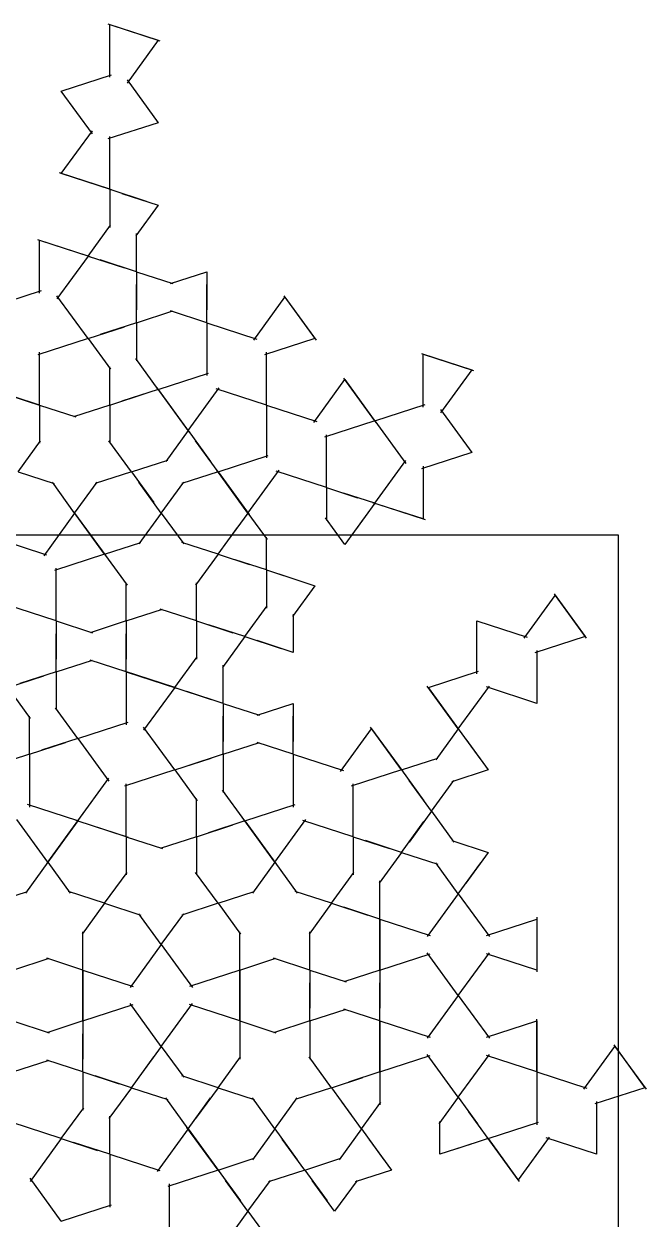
# Model space of a CAD drawing. Header units: millimetres. Extents: x -110 to 110, y -110 to 110.
# Drawn here: x 52.6 to 110.1, y -20.6 to 89.7 of the extents above; entities that cross this region are included whole.
import ezdxf

# ---------------------------------------------------------------- set-up
doc = ezdxf.new("R2010")
doc.units = ezdxf.units.MM
doc.layers.add('canvas_boundary', color=7, linetype='Continuous', true_color=0x505050)
doc.layers.add('strapwork', color=7, linetype='Continuous', true_color=0xff0000)

msp = doc.modelspace()

# ---------------------------------------------------------------- linework, layer by layer
at = {"layer": 'canvas_boundary'}
msp.add_lwpolyline([(-107.5, -42.5), (107.5, -42.5), (107.5, 42.5), (-107.5, 42.5)], close=True, dxfattribs=at)
at = {"layer": 'strapwork', "true_color": 0xff0000}
for points in [[(60.37, 89.69), (65.01, 88.18), (62.14, 84.23)], [(60.54, 84.76), (60.54, 89.64), (65.18, 88.13)], [(58.94, 79.53), (56.07, 83.48), (60.71, 84.99)], [(62.14, 84.52), (65.01, 80.57), (60.37, 79.07)], [(60.71, 74.36), (56.07, 75.87), (58.94, 79.82)], [(60.54, 74.42), (60.54, 79.3)], [(60.54, 74.42), (55.9, 75.93)], [(60.54, 74.42), (60.54, 70.9)], [(60.54, 74.42), (63.89, 73.33)], [(61.67, 74.05), (65.01, 72.97), (62.94, 70.12)], [(58.54, 68.26), (60.61, 71.11)], [(58.54, 68.26), (53.9, 69.77)], [(54.07, 64.84), (54.07, 69.72), (58.71, 68.21)], [(63.01, 66.81), (63.01, 70.33)], [(58.54, 68.26), (55.67, 64.32)], [(58.54, 68.26), (61.89, 67.18)], [(63.01, 66.81), (59.67, 67.9)], [(63.01, 66.81), (63.01, 63.29)], [(63.01, 66.81), (66.36, 65.72)], [(66.14, 65.72), (69.49, 66.81), (69.49, 63.29)], [(63.01, 62.11), (63.01, 65.63)], [(69.49, 62.11), (69.49, 65.63)], [(49.6, 63.56), (54.24, 65.07)], [(58.54, 60.66), (55.67, 64.6)], [(73.85, 60.51), (76.72, 64.46), (79.59, 60.51)], [(76.62, 64.6), (79.49, 60.66), (74.84, 59.15)], [(63.01, 62.11), (66.36, 63.2)], [(69.49, 62.11), (66.14, 63.2)], [(63.01, 62.11), (59.67, 61.02)], [(63.01, 62.11), (63.01, 58.59)], [(69.49, 62.11), (69.49, 57.23)], [(69.49, 62.11), (74.13, 60.6)], [(58.54, 60.66), (61.89, 61.74)], [(58.54, 60.66), (53.9, 59.15)], [(58.54, 60.66), (60.61, 57.81)], [(54.07, 54.5), (54.07, 59.38)], [(65.01, 55.95), (62.94, 58.8)], [(75.01, 54.5), (75.01, 59.38)], [(89.32, 59.26), (93.96, 57.75), (91.09, 53.8)], [(89.49, 54.32), (89.49, 59.2), (94.13, 57.69)], [(60.54, 54.5), (60.54, 58.02)], [(65.01, 55.95), (69.65, 57.46)], [(79.38, 52.9), (82.25, 56.85), (85.12, 52.9)], [(85.01, 53.05), (82.14, 56.99)], [(54.07, 54.5), (49.43, 56.01)], [(49.6, 55.95), (54.24, 54.44)], [(60.54, 54.5), (63.89, 55.59)], [(65.01, 55.95), (61.67, 54.87)], [(67.78, 52.15), (64.91, 56.1)], [(65.01, 55.95), (67.88, 52)], [(67.78, 52.15), (70.65, 56.1)], [(75.01, 54.5), (70.37, 56.01)], [(54.07, 54.5), (54.07, 50.98)], [(54.07, 54.5), (57.42, 53.41)], [(60.54, 54.5), (57.19, 53.41)], [(60.54, 54.5), (60.54, 50.98)], [(75.01, 54.5), (75.01, 49.62)], [(75.01, 54.5), (79.65, 52.99)], [(85.01, 53.05), (89.65, 54.55)], [(91.09, 54.09), (93.96, 50.14), (89.32, 48.63)], [(85.01, 53.05), (80.37, 51.54)], [(85.01, 53.05), (87.88, 49.1)], [(67.78, 52.15), (65.71, 49.3)], [(67.78, 52.15), (69.85, 49.3)], [(52.07, 48.34), (54.14, 51.19)], [(62.54, 48.34), (60.47, 51.19)], [(70.54, 48.34), (68.47, 51.19)], [(80.54, 46.89), (80.54, 51.77)], [(70.54, 48.34), (75.18, 49.85)], [(62.54, 48.34), (65.89, 49.43)], [(89.49, 48.87), (89.49, 43.99), (84.84, 45.49)], [(85.01, 45.44), (87.88, 49.39)], [(52.07, 48.34), (55.42, 47.26)], [(62.54, 48.34), (59.19, 47.26)], [(62.54, 48.34), (64.61, 45.5)], [(70.54, 48.34), (67.19, 47.26)], [(73.3, 44.54), (70.44, 48.49)], [(70.54, 48.34), (73.41, 44.4)], [(73.3, 44.54), (76.17, 48.49)], [(80.54, 46.89), (75.9, 48.4)], [(57.3, 44.54), (55.24, 47.39)], [(57.3, 44.54), (59.37, 47.39)], [(65.3, 44.54), (63.24, 47.39)], [(65.3, 44.54), (67.37, 47.39)], [(80.54, 46.89), (80.54, 43.85)], [(80.54, 46.89), (83.43, 45.95)], [(85.01, 45.44), (82.12, 46.38)], [(85.01, 45.44), (83.23, 42.98)], [(85.01, 45.44), (89.65, 43.93)], [(57.3, 44.54), (54.44, 40.59)], [(60.07, 40.74), (57.2, 44.68)], [(57.3, 44.54), (60.17, 40.59)], [(65.3, 44.54), (63.24, 41.69)], [(65.3, 44.54), (67.37, 41.69)], [(73.3, 44.54), (71.52, 42.08)], [(73.3, 44.54), (75.09, 42.08)], [(70.54, 40.74), (72.33, 43.2)], [(84.04, 44.09), (82.25, 41.63), (80.46, 44.09)], [(50.07, 42.19), (54.71, 40.68)], [(75.01, 39.28), (75.01, 42.32)], [(60.07, 40.74), (63.42, 41.82)], [(70.54, 40.74), (67.19, 41.82)], [(60.07, 40.74), (55.43, 39.23)], [(60.07, 40.74), (62.14, 37.89)], [(70.54, 40.74), (68.47, 37.89)], [(70.54, 40.74), (73.43, 39.8)], [(75.01, 39.28), (72.12, 40.22)], [(55.6, 34.58), (55.6, 39.46)], [(75.01, 39.28), (75.01, 35.76)], [(75.01, 39.28), (78.36, 38.2)], [(76.14, 38.92), (79.49, 37.83), (77.42, 34.98)], [(62.07, 34.58), (62.07, 38.1)], [(68.54, 34.58), (68.54, 38.1)], [(98.8, 32.98), (101.67, 36.93), (104.53, 32.98)], [(101.56, 37.08), (104.43, 33.13), (99.79, 31.62)], [(55.6, 34.58), (50.96, 36.09)], [(62.07, 34.58), (65.42, 35.67)], [(68.54, 34.58), (65.19, 35.67)], [(73.01, 33.13), (75.08, 35.98)], [(55.6, 34.58), (55.6, 31.06)], [(55.6, 34.58), (58.94, 33.49)], [(62.07, 34.58), (58.72, 33.49)], [(62.07, 34.58), (62.07, 31.06)], [(68.54, 34.58), (68.54, 31.06)], [(68.54, 34.58), (71.89, 33.49)], [(73.01, 33.13), (69.67, 34.22)], [(77.49, 35.19), (77.49, 31.67), (74.14, 32.76)], [(94.43, 29.7), (94.43, 34.58), (99.07, 33.07)], [(55.6, 29.88), (55.6, 33.4)], [(62.07, 29.88), (62.07, 33.4)], [(73.01, 33.13), (70.94, 30.28)], [(73.01, 33.13), (76.36, 32.04)], [(55.6, 29.88), (58.94, 30.97)], [(62.07, 29.88), (58.72, 30.97)], [(66.54, 28.43), (68.61, 31.27)], [(99.96, 31.85), (99.96, 26.97), (95.32, 28.48)], [(55.6, 29.88), (52.25, 28.79)], [(55.6, 29.88), (55.6, 26.36)], [(66.54, 28.43), (61.9, 29.93)], [(62.07, 29.88), (62.07, 25)], [(62.07, 29.88), (66.71, 28.37)], [(71.01, 26.97), (71.01, 30.49)], [(92.83, 24.48), (89.96, 28.43), (94.6, 29.93)], [(51.12, 28.43), (54.47, 29.51)], [(51.12, 28.43), (53.19, 25.58)], [(66.54, 28.43), (63.67, 24.48)], [(66.54, 28.43), (69.89, 27.34)], [(71.01, 26.97), (67.67, 28.06)], [(92.72, 24.62), (89.85, 28.57)], [(92.72, 24.62), (95.59, 28.57)], [(57.6, 23.72), (55.53, 26.57)], [(71.01, 26.97), (71.01, 23.45)], [(71.01, 26.97), (74.36, 25.88)], [(74.14, 25.88), (77.49, 26.97), (77.49, 23.45)], [(53.12, 22.27), (53.12, 25.79)], [(71.01, 22.27), (71.01, 25.79)], [(77.49, 22.27), (77.49, 25.79)], [(57.6, 23.72), (62.24, 25.23)], [(66.54, 20.82), (63.67, 24.76)], [(81.85, 20.67), (84.72, 24.62), (87.59, 20.67)], [(87.49, 20.82), (84.62, 24.76)], [(92.72, 24.62), (90.65, 21.77)], [(92.72, 24.62), (94.79, 21.77)], [(53.12, 22.27), (56.47, 23.36)], [(57.6, 23.72), (54.25, 22.64)], [(57.6, 23.72), (60.47, 19.78)], [(71.01, 22.27), (74.36, 23.36)], [(77.49, 22.27), (74.14, 23.36)], [(93.42, 23.66), (95.49, 20.82), (92.14, 19.73)], [(53.12, 22.27), (48.48, 20.76)], [(53.12, 22.27), (53.12, 17.39)], [(71.01, 22.27), (67.67, 21.18)], [(71.01, 22.27), (71.01, 18.75)], [(77.49, 22.27), (77.49, 17.39)], [(77.49, 22.27), (82.13, 20.76)], [(66.54, 20.82), (69.89, 21.9)], [(87.49, 20.82), (90.83, 21.9)], [(57.6, 16.11), (60.47, 20.06)], [(66.54, 20.82), (61.9, 19.31)], [(66.54, 20.82), (68.61, 17.97)], [(87.49, 20.82), (82.84, 19.31)], [(87.49, 20.82), (89.55, 17.97)], [(90.25, 17.01), (88.18, 19.86)], [(90.25, 17.01), (92.32, 19.86)], [(62.07, 14.66), (62.07, 19.54)], [(73.01, 16.11), (70.94, 18.96)], [(83.01, 14.66), (83.01, 19.54)], [(68.54, 14.66), (68.54, 18.18)], [(57.6, 16.11), (52.96, 17.62)], [(73.01, 16.11), (77.65, 17.62)], [(90.25, 17.01), (88.18, 14.17)], [(90.25, 17.01), (92.32, 14.17)], [(54.83, 12.31), (51.96, 16.26)], [(57.6, 16.11), (54.73, 12.17)], [(54.83, 12.31), (57.7, 16.26)], [(62.07, 14.66), (57.43, 16.17)], [(57.6, 16.11), (62.24, 14.61)], [(68.54, 14.66), (71.89, 15.75)], [(73.01, 16.11), (69.67, 15.03)], [(75.78, 12.31), (72.91, 16.26)], [(73.01, 16.11), (75.88, 12.17)], [(75.78, 12.31), (78.65, 16.26)], [(83.01, 14.66), (78.37, 16.17)], [(87.49, 13.21), (89.55, 16.06)], [(62.07, 14.66), (62.07, 11.14)], [(62.07, 14.66), (65.42, 13.57)], [(68.54, 14.66), (65.19, 13.57)], [(68.54, 14.66), (68.54, 11.14)], [(83.01, 14.66), (83.01, 11.14)], [(83.01, 14.66), (86.36, 13.57)], [(87.49, 13.21), (84.14, 14.3)], [(92.14, 14.3), (95.49, 13.21), (93.42, 10.36)], [(54.83, 12.31), (52.76, 9.46)], [(54.83, 12.31), (56.9, 9.46)], [(75.78, 12.31), (73.71, 9.46)], [(75.78, 12.31), (77.85, 9.46)], [(87.49, 13.21), (85.42, 10.36)], [(87.49, 13.21), (90.83, 12.12)], [(92.72, 9.4), (90.65, 12.25)], [(92.72, 9.4), (94.79, 12.25)], [(60.07, 8.51), (62.14, 11.35)], [(70.54, 8.51), (68.47, 11.35)], [(81.01, 8.51), (83.08, 11.35)], [(85.49, 7.05), (85.49, 10.57)], [(49.6, 8.51), (52.94, 9.59)], [(60.07, 8.51), (56.72, 9.59)], [(70.54, 8.51), (73.89, 9.59)], [(81.01, 8.51), (77.67, 9.59)], [(92.72, 9.4), (89.85, 5.46)], [(92.72, 9.4), (95.59, 5.46)], [(60.07, 8.51), (58, 5.66)], [(60.07, 8.51), (63.42, 7.42)], [(70.54, 8.51), (67.19, 7.42)], [(70.54, 8.51), (72.61, 5.66)], [(81.01, 8.51), (78.94, 5.66)], [(81.01, 8.51), (84.36, 7.42)], [(85.49, 7.05), (82.14, 8.14)], [(65.3, 4.7), (63.24, 7.55)], [(65.3, 4.7), (67.37, 7.55)], [(85.49, 2.35), (85.49, 7.23)], [(85.49, 7.05), (85.49, 2.17)], [(85.49, 7.05), (90.13, 5.55)], [(99.96, 7.23), (99.96, 2.35), (95.32, 3.86)], [(95.32, 5.55), (99.96, 7.05), (99.96, 2.17)], [(58.07, 2.35), (58.07, 5.87)], [(72.54, 2.35), (72.54, 5.87)], [(79.01, 2.35), (79.01, 5.87)], [(65.3, 4.7), (62.44, 0.75)], [(65.3, 4.7), (68.17, 0.75)], [(51.6, 2.35), (54.94, 3.44)], [(58.07, 2.35), (54.72, 3.44)], [(72.54, 2.35), (75.89, 3.44)], [(79.01, 2.35), (75.67, 3.44)], [(85.49, 2.35), (90.13, 3.86)], [(92.72, 0), (89.85, 3.95)], [(92.72, 0), (95.59, 3.95)], [(58.07, -2.35), (58.07, 2.53)], [(58.07, 2.35), (58.07, -2.53)], [(58.07, 2.35), (62.71, 0.84)], [(72.54, 2.35), (67.9, 0.84)], [(72.54, -2.35), (72.54, 2.53)], [(72.54, 2.35), (72.54, -2.53)], [(79.01, 2.35), (79.01, -1.17)], [(79.01, 2.35), (82.36, 1.26)], [(85.49, 2.35), (82.14, 1.26)], [(85.49, 2.35), (85.49, -1.17)], [(79.01, -2.35), (79.01, 1.17)], [(85.49, -2.35), (85.49, 1.17)], [(58.07, -2.35), (62.71, -0.84)], [(65.3, -4.7), (62.44, -0.75)], [(65.3, -4.7), (68.17, -0.75)], [(72.54, -2.35), (67.9, -0.84)], [(92.72, 0), (89.85, -3.95)], [(92.72, 0), (95.59, -3.95)], [(79.01, -2.35), (82.36, -1.26)], [(85.49, -2.35), (82.14, -1.26)], [(85.49, -7.05), (85.49, -2.17)], [(99.96, -7.05), (99.96, -2.17)], [(51.6, -2.35), (54.94, -3.44)], [(58.07, -2.35), (54.72, -3.44)], [(58.07, -2.35), (58.07, -5.87)], [(72.54, -2.35), (72.54, -5.87)], [(72.54, -2.35), (75.89, -3.44)], [(79.01, -2.35), (75.67, -3.44)], [(79.01, -2.35), (79.01, -5.87)], [(85.49, -2.35), (85.49, -7.23)], [(85.49, -2.35), (90.13, -3.86)], [(95.32, -3.86), (99.96, -2.35), (99.96, -7.23)], [(58.07, -7.05), (58.07, -3.53)], [(65.3, -4.7), (63.24, -7.55)], [(65.3, -4.7), (67.37, -7.55)], [(92.72, -9.4), (89.85, -5.46)], [(92.72, -9.4), (95.59, -5.46)], [(104.32, -8.65), (107.19, -4.7), (110.06, -8.65)], [(107.09, -4.56), (109.96, -8.51), (105.32, -10.01)], [(51.6, -7.05), (54.94, -5.97)], [(58.07, -7.05), (54.72, -5.97)], [(62.54, -8.51), (64.61, -5.66)], [(70.54, -8.51), (72.61, -5.66)], [(81.01, -8.51), (78.94, -5.66)], [(85.49, -7.05), (90.13, -5.55)], [(99.96, -7.05), (95.32, -5.55)], [(58.07, -7.05), (58.07, -10.57)], [(58.07, -7.05), (61.42, -8.14)], [(62.54, -8.51), (59.19, -7.42)], [(70.54, -8.51), (67.19, -7.42)], [(81.01, -8.51), (83.9, -7.57)], [(85.49, -7.05), (82.59, -7.99)], [(85.49, -7.05), (85.49, -10.09)], [(99.96, -7.05), (99.96, -11.93)], [(99.96, -7.05), (104.6, -8.56)], [(62.54, -8.51), (60.47, -11.35)], [(62.54, -8.51), (65.89, -9.59)], [(70.54, -8.51), (68.47, -11.35)], [(70.54, -8.51), (73.89, -9.59)], [(81.01, -8.51), (77.67, -9.59)], [(81.01, -8.51), (82.8, -10.97)], [(67.78, -12.31), (65.71, -9.46)], [(67.78, -12.31), (69.85, -9.46)], [(75.78, -12.31), (73.71, -9.46)], [(75.78, -12.31), (77.85, -9.46)], [(83.78, -12.31), (81.99, -9.85)], [(83.78, -12.31), (85.56, -9.85)], [(92.72, -9.4), (90.93, -11.86)], [(92.72, -9.4), (94.51, -11.86)], [(105.49, -9.78), (105.49, -14.66), (100.84, -13.15)], [(56.07, -13.21), (58.14, -10.36)], [(95.49, -13.21), (93.7, -10.75)], [(56.07, -13.21), (51.43, -11.7)], [(60.54, -14.66), (60.54, -11.14)], [(93.9, -13.72), (91.01, -14.66), (91.01, -11.62)], [(95.49, -13.21), (100.13, -11.7)], [(56.07, -13.21), (53.2, -17.16)], [(56.07, -13.21), (59.42, -14.3)], [(67.78, -12.31), (64.91, -16.26)], [(70.54, -16.12), (67.67, -12.17)], [(67.78, -12.31), (70.65, -16.26)], [(75.78, -12.31), (73.71, -15.16)], [(75.78, -12.31), (77.85, -15.16)], [(83.78, -12.31), (81.71, -15.16)], [(83.78, -12.31), (85.85, -15.16)], [(95.49, -13.21), (92.59, -14.15)], [(101.12, -13.07), (98.25, -17.01), (95.38, -13.07)], [(95.49, -13.21), (98.35, -17.16)], [(60.54, -14.66), (57.19, -13.57)], [(78.54, -16.12), (76.47, -13.27)], [(84.47, -13.27), (86.54, -16.12), (83.19, -17.2)], [(60.54, -14.66), (60.54, -19.54)], [(60.54, -14.66), (65.18, -16.17)], [(70.54, -16.12), (73.89, -15.03)], [(78.54, -16.12), (81.89, -15.03)], [(70.54, -16.12), (65.9, -17.62)], [(70.54, -16.12), (72.61, -18.96)], [(78.54, -16.12), (75.19, -17.2)], [(78.54, -16.12), (80.61, -18.96)], [(56.07, -20.82), (53.2, -16.87)], [(66.07, -22.27), (66.07, -17.39)], [(73.3, -19.92), (71.24, -17.07)], [(73.3, -19.92), (75.37, -17.07)], [(83.37, -17.07), (81.3, -19.92), (79.24, -17.07)], [(56.07, -20.82), (60.71, -19.31)], [(73.3, -19.92), (71.24, -22.77)], [(73.3, -19.92), (75.37, -22.77)]]:
    msp.add_lwpolyline(points, dxfattribs=at)

doc.saveas('drawing.dxf')
